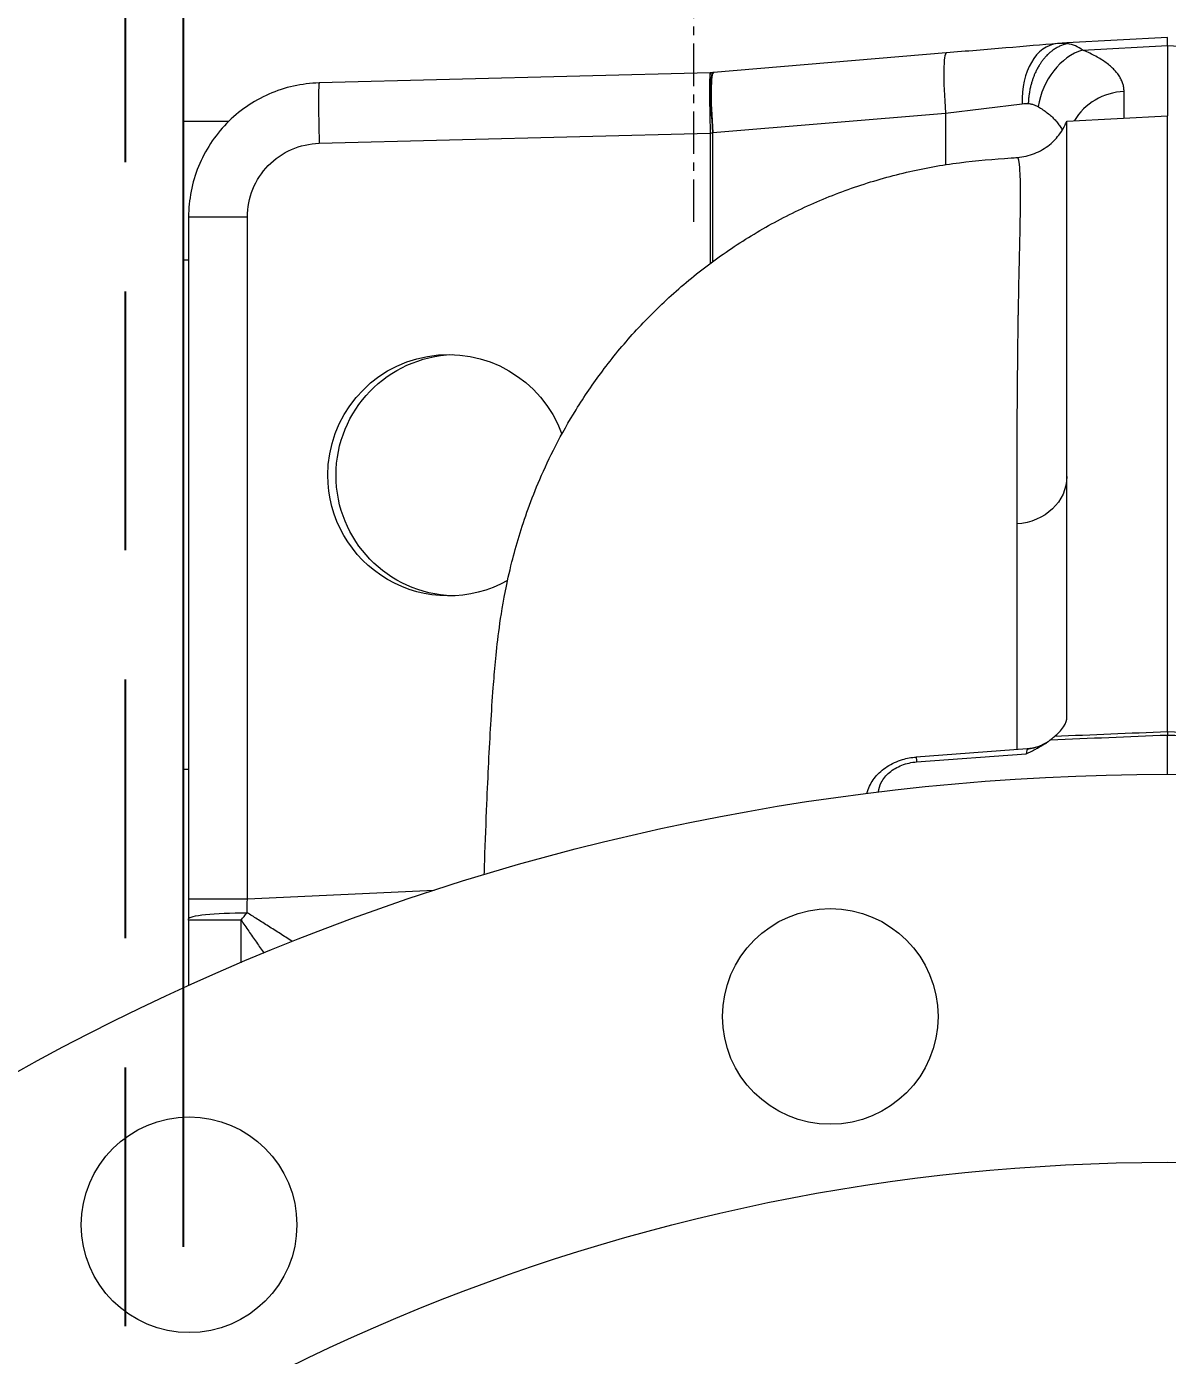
# Model space of a CAD drawing. Header units: millimetres. Extents: x -2122 to 22797, y 3569 to 89276.
# Drawn here: x -775.9 to -607.9, y 79129.9 to 79325.6 of the extents above; entities that cross this region are included whole.
import ezdxf

# ---------------------------------------------------------------- set-up
doc = ezdxf.new("R2010")
doc.units = ezdxf.units.MM
doc.header["$LTSCALE"] = 20
doc.linetypes.add('CENTER', pattern=[2, 1.25, -0.25, 0.25, -0.25])
doc.linetypes.add('HIDDEN', pattern=[9.525, 6.35, -3.175])
doc.layers.add('IA-DIBUJO', color=3, linetype='Continuous', lineweight=30)
for name, color, linetype in [('IA-DIM', 7, 'Continuous'), ('IA-EJES', 4, 'CENTER'), ('IA-ESTRUCTURAS', 2, 'Continuous'), ('IA-SEGM', 1, 'HIDDEN')]:
    doc.layers.add(name, color=color, linetype=linetype)
doc.styles.add('ING-AMB', font='romans.shx', dxfattribs={"width": 0.75, "oblique": 15})
doc.dimstyles.new('ING-AMB 20', dxfattribs={"dimscale": 20, "dimtxt": 3, "dimasz": 2.5, "dimexe": 1, "dimexo": 1, "dimgap": 1, "dimtad": 1, "dimdec": 0, "dimzin": 0, "dimdsep": 46, "dimtxsty": 'ING-AMB', "dimcen": 0.1, "dimclrd": 7, "dimclre": 7, "dimclrt": 2, "dimadec": 0, "dimazin": 0, "dimtfac": 1, "dimtdec": 0, "dimtmove": 0, "dimatfit": 0, "dimfxl": 1.25, "dimtolj": 1, "dimtzin": 0, "dimarcsym": 1})

# ---------------------------------------------------------------- blocks, each defined once
blk = doc.blocks.new('A$C95565289')
at = {"color": 0, "linetype": 'Continuous', "lineweight": 0}
for centre, radius in [((-3202.48, 13552.85), 349.25), ((-3252.15, 13866.44), 15.88), ((-3346.62, 13835.75), 15.88), ((-3202.48, 13552.85), 292.1)]:
    blk.add_circle(centre, radius, dxfattribs=at)
blk = doc.blocks.new('*D33')
at = {"layer": 'Defpoints', "color": 0, "transparency": 16777216}
for p in [(-947.86, 79986.26), (-607.86, 79324.02), (-947.86, 79004.38)]:
    blk.add_point(p, dxfattribs=at)
at = {"layer": 'IA-DIM', "color": 7, "lineweight": -2, "transparency": 16777216}
for p, q in [((-947.86, 79024.38), (-947.86, 80006.26)), ((-607.86, 79344.02), (-607.86, 80006.26)), ((-657.86, 79986.26), (-897.86, 79986.26))]:
    blk.add_line(p, q, dxfattribs=at)
at = {"layer": 'IA-DIM', "color": 7, "transparency": 16777216}
for points in [[(-897.86, 79994.59), (-897.86, 79977.92), (-947.86, 79986.26)], [(-657.86, 79994.59), (-657.86, 79977.92), (-607.86, 79986.26)]]:
    blk.add_solid(points, dxfattribs=at)
at = {"layer": 'IA-DIM', "color": 2, "transparency": 16777216, "insert": (-738.85, 80036.26), "char_height": 60, "attachment_point": 5, "style": 'ING-AMB'}
blk.add_mtext('\\A1;340', dxfattribs=at)
blk = doc.blocks.new('*D32')
at = {"layer": 'Defpoints', "color": 0, "transparency": 16777216}
for p in [(2200.2, 80397.78), (-947.86, 79004.38), (2200.2, 78966.02)]:
    blk.add_point(p, dxfattribs=at)
at = {"layer": 'IA-DIM', "color": 7, "lineweight": -2, "transparency": 16777216}
for p, q in [((-947.86, 79024.38), (-947.86, 80417.78)), ((2200.2, 78986.02), (2200.2, 80417.78)), ((-897.86, 80397.78), (2150.2, 80397.78))]:
    blk.add_line(p, q, dxfattribs=at)
at = {"layer": 'IA-DIM', "color": 7, "transparency": 16777216}
for points in [[(-897.86, 80406.11), (-897.86, 80389.45), (-947.86, 80397.78)], [(2150.2, 80406.11), (2150.2, 80389.45), (2200.2, 80397.78)]]:
    blk.add_solid(points, dxfattribs=at)
at = {"layer": 'IA-DIM', "color": 2, "transparency": 16777216, "insert": (626.17, 80447.78), "char_height": 60, "attachment_point": 5, "style": 'ING-AMB'}
blk.add_mtext('\\A1;3148', dxfattribs=at)

msp = doc.modelspace()

# ---------------------------------------------------------------- linework, layer by layer
at = {"layer": 'IA-DIBUJO', "color": 3, "linetype": 'Continuous', "lineweight": 0}
for p, q in [((-607.86, 79324.02), (-622.67, 79323.24)), ((-607.86, 79322.83), (-607.86, 79324.02)), ((-640.43, 79321.75), (-674.71, 79318.87)), ((-622.67, 79323.24), (-624.06, 79323.12)), ((-620.36, 79322.17), (-607.86, 79322.83)), ((-607.86, 79322.83), (-595.22, 79322.16)), ((-607.86, 79322.83), (-607.86, 79312.49)), ((-675.23, 79318.83), (-732.82, 79317.33)), ((-675.19, 79318.83), (-675.23, 79318.83)), ((-674.71, 79318.87), (-674.85, 79318.85)), ((-614.25, 79312.16), (-614.25, 79316.07)), ((-640.53, 79312.89), (-629.25, 79314.26)), ((-674.81, 79310.01), (-640.53, 79312.89)), ((-640.53, 79312.89), (-640.53, 79305.29)), ((-622.67, 79311.72), (-607.86, 79312.49)), ((-746.17, 79311.65), (-752.86, 79311.65)), ((-732.82, 79308.44), (-675.23, 79309.95)), ((-675.23, 79309.95), (-675.23, 79290.73)), ((-675.23, 79309.95), (-675.21, 79309.95)), ((-674.87, 79310), (-674.81, 79310.01)), ((-674.81, 79291.04), (-674.81, 79310.01)), ((-752.06, 79297.58), (-752.06, 79197.11)), ((-743.4, 79297.58), (-752.06, 79297.58)), ((-743.4, 79197.11), (-743.4, 79297.58)), ((-752.86, 79216.2), (-752.86, 79291.2)), ((-752.06, 79291.2), (-752.86, 79291.2)), ((-607.86, 79215.49), (-607.86, 79221.28)), ((-628.53, 79219.24), (-644.86, 79218.04)), ((-644.81, 79217.32), (-628.66, 79218.52)), ((-752.06, 79216.2), (-752.86, 79216.2)), ((-715.9, 79198.36), (-743.4, 79197.11)), ((-752.06, 79197.11), (-752.06, 79194.21)), ((-743.4, 79197.11), (-752.06, 79197.11)), ((-752.06, 79194.02), (-752.06, 79194.21)), ((-752.06, 79194.02), (-752.06, 79184.33)), ((-744.33, 79194.02), (-752.06, 79194.02)), ((-744.33, 79187.72), (-744.33, 79194.02))]:
    msp.add_line(p, q, dxfattribs=at)
for centre, major_axis, ratio, start_param, end_param in [((-639.68, 79312.89), (-0.74, 8.86), 0.095491, 0, 1.56277), ((-623.31, 79314.26), (-0.74, 8.86), 0.665908, 0, 1.514885), ((-619.9, 79313.83), (-3.36, -8.23), 0.762689, -2.585241, -1.269296), ((-674.99, 79309.95), (-0.23, 8.89), 0.026168, 0, 1.570111), ((-674.96, 79309.95), (-0.23, 8.89), 0.028592, 0, 1.570048), ((-674.1, 79310), (-0.74, 8.86), 0.08588, 0, 1.563578), ((-673.96, 79310.01), (-0.74, 8.86), 0.095491, 0, 1.56277), ((-732.59, 79308.44), (-0.23, 8.89), 0.026168, 0, 1.570111), ((-613.78, 79307.73), (-8.89, 0), 0.939693, -1.518436, -0.505578), ((-692.91, 80116.29), (17.6, -806.35), 0.054305, 0.002367, 0.010179), ((-644.71, 79216.07), (-0.15, 1.97), 0.007084, 0, 0.87976)]:
    msp.add_ellipse(centre, major_axis=major_axis, ratio=ratio, start_param=start_param, end_param=end_param, dxfattribs=at)
at = {"layer": 'IA-DIBUJO', "color": 3, "linetype": 'Continuous', "lineweight": 0, "extrusion": (0, 0, -1)}
for centre, major_axis, ratio, start_param, end_param in [((-621.32, 79303.49), (-1.35, 19.74), 0.034018, 0.000537, 0.113305), ((-693.34, 79639.28), (18.34, -320.44), 0.135854, -0.003627, 0.004211), ((-713.78, 79259.54), (0, 17.78), 0.999657, -1.570796, 1.223095), ((-712.54, 79259.54), (17.8, 0), 0.998972, -3.141593, -1.605752), ((-713.78, 79259.54), (0, -17.78), 0.999657, -0.512836, 1.570796), ((-712.54, 79259.54), (17.8, 0), 0.998972, 1.605752, 3.141593), ((-630.62, 79259.36), (7.95, 0), 0.881725, 0.000013, 1.499732), ((-628.99, 79225.51), (-6.32, 0), 0.995396, -2.158009, -1.644777), ((-607.86, 79220.03), (0, 1.97), 0.000277, 0.5137, 0.881391), ((-628.99, 79217.23), (-0.47, -2.02), 0.020683, -3.052272, -2.268243), ((-743.17, 79197.1), (0.4, 19.81), 0.011734, -1.671474, -1.570257), ((-743.17, 79194.21), (-8.89, 0), 0.101107, 0, 1.540164), ((-743.16, 79194.12), (6.28, 7.72), 0.085429, -1.653305, -1.511703)]:
    msp.add_ellipse(centre, major_axis=major_axis, ratio=ratio, start_param=start_param, end_param=end_param, dxfattribs=at)
at = {"layer": 'IA-DIBUJO', "color": 3, "linetype": 'Continuous', "lineweight": 0}
for points, knots in [([(-624.06, 79323.12), (-626.28, 79322.94), (-628.87, 79322.72), (-631.67, 79322.48), (-634.47, 79322.25), (-637.46, 79322), (-640.43, 79321.75)], [0.8403366, 0.8403366, 0.8403366, 0.8403366, 1.1575806, 1.1575806, 1.1575806, 1.4748248, 1.4748248, 1.4748248, 1.4748248]), ([(-622.64, 79323.08), (-622.77, 79323.06), (-622.91, 79323.02), (-623.04, 79322.99), (-623.17, 79322.95), (-623.3, 79322.9), (-623.44, 79322.85), (-623.54, 79322.81), (-623.65, 79322.77), (-623.75, 79322.72), (-623.92, 79322.65), (-624.08, 79322.56), (-624.24, 79322.47), (-624.41, 79322.37), (-624.57, 79322.26), (-624.73, 79322.15), (-624.75, 79322.13), (-624.78, 79322.11), (-624.81, 79322.09), (-624.94, 79322), (-625.06, 79321.9), (-625.18, 79321.79), (-625.31, 79321.68), (-625.43, 79321.57), (-625.55, 79321.45), (-625.62, 79321.37), (-625.7, 79321.3), (-625.77, 79321.21), (-625.88, 79321.1), (-625.98, 79320.98), (-626.08, 79320.86), (-626.18, 79320.74), (-626.28, 79320.61), (-626.37, 79320.48), (-626.46, 79320.36), (-626.54, 79320.24), (-626.62, 79320.11), (-626.72, 79319.96), (-626.82, 79319.8), (-626.91, 79319.64), (-627, 79319.47), (-627.09, 79319.31), (-627.18, 79319.14), (-627.23, 79319.04), (-627.28, 79318.93), (-627.32, 79318.83), (-627.39, 79318.69), (-627.45, 79318.55), (-627.51, 79318.4), (-627.57, 79318.25), (-627.62, 79318.1), (-627.68, 79317.95), (-627.73, 79317.8), (-627.78, 79317.65), (-627.83, 79317.49), (-627.84, 79317.46), (-627.85, 79317.43), (-627.86, 79317.4), (-627.91, 79317.21), (-627.96, 79317.02), (-628.01, 79316.83), (-628.06, 79316.64), (-628.1, 79316.44), (-628.13, 79316.25), (-628.16, 79316.12), (-628.18, 79316), (-628.2, 79315.88), (-628.23, 79315.69), (-628.25, 79315.51), (-628.28, 79315.32), (-628.28, 79315.25), (-628.29, 79315.17), (-628.3, 79315.09), (-628.31, 79314.97), (-628.32, 79314.85), (-628.33, 79314.74), (-628.34, 79314.62), (-628.34, 79314.5), (-628.35, 79314.38), (-628.35, 79314.35), (-628.35, 79314.32), (-628.35, 79314.29)], [0, 0, 0, 0, 0.000283757, 0.000283757, 0.000283757, 0.000569682, 0.000569682, 0.000569682, 0.000800321, 0.000800321, 0.000800321, 0.001168861, 0.001168861, 0.001168861, 0.001539334, 0.001539334, 0.001539334, 0.001600641, 0.001600641, 0.001600641, 0.00190103, 0.00190103, 0.00190103, 0.002204646, 0.002204646, 0.002204646, 0.002400962, 0.002400962, 0.002400962, 0.002675656, 0.002675656, 0.002675656, 0.002949858, 0.002949858, 0.002949858, 0.003201282, 0.003201282, 0.003201282, 0.003509579, 0.003509579, 0.003509579, 0.003820636, 0.003820636, 0.003820636, 0.004001603, 0.004001603, 0.004001603, 0.004251107, 0.004251107, 0.004251107, 0.004500601, 0.004500601, 0.004500601, 0.004750769, 0.004750769, 0.004750769, 0.004801924, 0.004801924, 0.004801924, 0.005105171, 0.005105171, 0.005105171, 0.005410147, 0.005410147, 0.005410147, 0.005602244, 0.005602244, 0.005602244, 0.005882859, 0.005882859, 0.005882859, 0.006002405, 0.006002405, 0.006002405, 0.006178936, 0.006178936, 0.006178936, 0.006356838, 0.006356838, 0.006356838, 0.006402565, 0.006402565, 0.006402565, 0.006402565]), ([(-622.59, 79323.12), (-622.58, 79323.11), (-622.59, 79323.11), (-622.59, 79323.1), (-622.59, 79323.1), (-622.6, 79323.09), (-622.61, 79323.09), (-622.62, 79323.09), (-622.63, 79323.09), (-622.64, 79323.08)], [0, 0, 0, 0, 0.0000654423, 0.0000654423, 0.0000654423, 0.0001095013, 0.0001095013, 0.0001095013, 0.0001308846, 0.0001308846, 0.0001308846, 0.0001308846]), ([(-614.25, 79316.07), (-614.25, 79316.26), (-614.26, 79316.45), (-614.32, 79316.84), (-614.37, 79317.03), (-614.49, 79317.41), (-614.56, 79317.61), (-614.75, 79317.99), (-614.85, 79318.18), (-615.1, 79318.55), (-615.24, 79318.74), (-615.52, 79319.08), (-615.67, 79319.24), (-616, 79319.57), (-616.19, 79319.75), (-616.61, 79320.09), (-616.83, 79320.26), (-617.3, 79320.59), (-617.55, 79320.75), (-618.07, 79321.07), (-618.35, 79321.22), (-618.91, 79321.52), (-619.2, 79321.66), (-619.78, 79321.93), (-620.07, 79322.05), (-620.36, 79322.17)], [4.8644364, 4.8644364, 4.8644364, 4.8644364, 4.9204346, 4.9204346, 4.9769257, 4.9769257, 5.0339933, 5.0339933, 5.0912139, 5.0912139, 5.1483818, 5.1483818, 5.1972786, 5.1972786, 5.2542362, 5.2542362, 5.3111376, 5.3111376, 5.3676205, 5.3676205, 5.423734, 5.423734, 5.4791381, 5.4791381, 5.5301133, 5.5301133, 5.5301133, 5.5301133]), ([(-732.82, 79317.33), (-735.37, 79317.26), (-737.89, 79316.7), (-742.55, 79314.66), (-744.68, 79313.18), (-748.23, 79309.54), (-749.65, 79307.37), (-751.56, 79302.66), (-752.06, 79300.12), (-752.06, 79297.58)], [1.596976, 1.596976, 1.596976, 1.596976, 1.98313, 1.98313, 2.369284, 2.369284, 2.755439, 2.755439, 3.141593, 3.141593, 3.141593, 3.141593]), ([(-628.35, 79314.29), (-628.18, 79314.27), (-628.02, 79314.25), (-627.7, 79314.17), (-627.54, 79314.13), (-627.24, 79314.01), (-627.09, 79313.94), (-626.93, 79313.85), (-626.91, 79313.84), (-626.89, 79313.83)], [0, 0, 0, 0, 0.00036327, 0.00036327, 0.000726768, 0.000726768, 0.001090772, 0.001090772, 0.001143575, 0.001143575, 0.001143575, 0.001143575]), ([(-626.89, 79313.83), (-626.65, 79313.69), (-626.42, 79313.54), (-626.2, 79313.39), (-625.97, 79313.24), (-625.75, 79313.08), (-625.55, 79312.92), (-625.34, 79312.75), (-625.14, 79312.58), (-624.95, 79312.41), (-624.76, 79312.23), (-624.58, 79312.05), (-624.41, 79311.87), (-624.24, 79311.68), (-624.08, 79311.49), (-623.94, 79311.3), (-623.87, 79311.22), (-623.81, 79311.13), (-623.76, 79311.05), (-623.62, 79310.85), (-623.5, 79310.65), (-623.39, 79310.45), (-623.37, 79310.42), (-623.36, 79310.4), (-623.34, 79310.37)], [0.7530721, 0.7530721, 0.7530721, 0.7530721, 0.8129194, 0.8129194, 0.8129194, 0.8734478, 0.8734478, 0.8734478, 0.9349025, 0.9349025, 0.9349025, 0.9967552, 0.9967552, 0.9967552, 1.0589257, 1.0589257, 1.0589257, 1.0859032, 1.0859032, 1.0859032, 1.148438, 1.148438, 1.148438, 1.1567678, 1.1567678, 1.1567678, 1.1567678]), ([(-607.86, 79221.75), (-607.86, 79223.16), (-607.86, 79226.97), (-607.86, 79237.68), (-607.86, 79244.72), (-607.86, 79259.72), (-607.86, 79267.69), (-607.86, 79278.69), (-607.86, 79282.19), (-607.86, 79288.69), (-607.86, 79291.7), (-607.86, 79305.42), (-607.86, 79312.11), (-607.86, 79312.49), (-607.86, 79312.49), (-607.86, 79312.49)], [0.000182, 0.000182, 0.000182, 0.000182, 0.0280763, 0.0280763, 0.0572087, 0.0572087, 0.0863411, 0.0863411, 0.1009072, 0.1009072, 0.1154734, 0.1154734, 0.1737382, 0.1737382, 0.1754414, 0.1754414, 0.1754414, 0.1754414]), ([(-629.97, 79306.35), (-629.1, 79306.41), (-628.23, 79306.61), (-626.62, 79307.26), (-625.87, 79307.71), (-624.61, 79308.72), (-624.1, 79309.29), (-623.35, 79310.32), (-623.09, 79310.78), (-622.82, 79311.36), (-622.74, 79311.55), (-622.67, 79311.72)], [0, 0, 0, 0, 2.966024, 2.966024, 5.925114, 5.925114, 8.846309, 8.846309, 11.601457, 11.601457, 13.189272, 13.189272, 13.189272, 13.189272]), ([(-622.67, 79259.36), (-622.67, 79260.66), (-622.67, 79261.97), (-622.67, 79263.27), (-622.67, 79264.49), (-622.67, 79265.7), (-622.67, 79266.91), (-622.67, 79268.06), (-622.67, 79269.2), (-622.67, 79270.33), (-622.67, 79271.4), (-622.67, 79272.46), (-622.67, 79273.51), (-622.67, 79273.77), (-622.67, 79274.04), (-622.67, 79274.31), (-622.67, 79275.54), (-622.67, 79276.75), (-622.67, 79277.94), (-622.67, 79279.05), (-622.67, 79280.14), (-622.67, 79281.21), (-622.67, 79281.97), (-622.67, 79282.72), (-622.67, 79283.45), (-622.67, 79283.88), (-622.67, 79284.29), (-622.67, 79284.71), (-622.67, 79285.56), (-622.67, 79286.39), (-622.67, 79287.21), (-622.67, 79288.04), (-622.67, 79288.84), (-622.67, 79289.64), (-622.67, 79290.43), (-622.67, 79291.21), (-622.67, 79291.97), (-622.67, 79292.21), (-622.67, 79292.44), (-622.67, 79292.67), (-622.67, 79293.02), (-622.67, 79293.36), (-622.67, 79293.7), (-622.67, 79294.55), (-622.67, 79295.37), (-622.67, 79296.17), (-622.67, 79296.97), (-622.67, 79297.74), (-622.67, 79298.48), (-622.67, 79299.02), (-622.67, 79299.54), (-622.67, 79300.05), (-622.67, 79300.64), (-622.67, 79301.21), (-622.67, 79301.76), (-622.67, 79302.32), (-622.67, 79302.86), (-622.67, 79303.38), (-622.67, 79303.91), (-622.67, 79304.43), (-622.67, 79304.91), (-622.67, 79305.17), (-622.67, 79305.43), (-622.67, 79305.67), (-622.67, 79306.21), (-622.67, 79306.72), (-622.67, 79307.19), (-622.67, 79307.65), (-622.67, 79308.09), (-622.67, 79308.49), (-622.67, 79308.85), (-622.67, 79309.18), (-622.67, 79309.48), (-622.67, 79309.82), (-622.67, 79310.13), (-622.67, 79310.4), (-622.67, 79310.66), (-622.67, 79310.88), (-622.67, 79311.07), (-622.67, 79311.25), (-622.67, 79311.4), (-622.67, 79311.5), (-622.67, 79311.61), (-622.67, 79311.67), (-622.67, 79311.7), (-622.67, 79311.71), (-622.67, 79311.72), (-622.67, 79311.72)], [0, 0, 0, 0, 0.0219787, 0.0219787, 0.0219787, 0.0425432, 0.0425432, 0.0425432, 0.0620761, 0.0620761, 0.0620761, 0.0805276, 0.0805276, 0.0805276, 0.0852261, 0.0852261, 0.0852261, 0.1070211, 0.1070211, 0.1070211, 0.1274117, 0.1274117, 0.1274117, 0.1418331, 0.1418331, 0.1418331, 0.1500925, 0.1500925, 0.1500925, 0.167117, 0.167117, 0.167117, 0.1842863, 0.1842863, 0.1842863, 0.2016105, 0.2016105, 0.2016105, 0.2069399, 0.2069399, 0.2069399, 0.214958, 0.214958, 0.214958, 0.2350728, 0.2350728, 0.2350728, 0.2552228, 0.2552228, 0.2552228, 0.2697597, 0.2697597, 0.2697597, 0.2866353, 0.2866353, 0.2866353, 0.3038302, 0.3038302, 0.3038302, 0.3215754, 0.3215754, 0.3215754, 0.331059, 0.331059, 0.331059, 0.3518566, 0.3518566, 0.3518566, 0.3725684, 0.3725684, 0.3725684, 0.3913173, 0.3913173, 0.3913173, 0.4126574, 0.4126574, 0.4126574, 0.4337031, 0.4337031, 0.4337031, 0.4542929, 0.4542929, 0.4542929, 0.4744194, 0.4744194, 0.4744194, 0.4820056, 0.4820056, 0.4820056, 0.4820056]), ([(-743.4, 79297.58), (-743.4, 79298.98), (-743.13, 79300.37), (-742.08, 79302.97), (-741.3, 79304.16), (-739.35, 79306.16), (-738.17, 79306.97), (-735.61, 79308.09), (-734.22, 79308.4), (-732.82, 79308.44)], [3.141593, 3.141593, 3.141593, 3.141593, 3.527747, 3.527747, 3.913901, 3.913901, 4.300055, 4.300055, 4.686209, 4.686209, 4.686209, 4.686209]), ([(-708.5, 79200.68), (-708.48, 79201.36), (-708.46, 79202.05), (-708.33, 79205.69), (-708.23, 79208.48), (-708.03, 79213.24), (-707.94, 79215.28), (-707.74, 79219.2), (-707.64, 79221.07), (-707.42, 79224.72), (-707.31, 79226.49), (-706.98, 79230.77), (-706.8, 79233.12), (-706.15, 79238.08), (-705.88, 79239.96), (-705.13, 79243.75), (-704.82, 79245.19), (-704.13, 79247.97), (-703.78, 79249.25), (-702.98, 79251.87), (-702.53, 79253.23), (-701.52, 79256.02), (-700.95, 79257.48), (-699.62, 79260.57), (-698.85, 79262.21), (-697.08, 79265.64), (-696.06, 79267.44), (-693.77, 79271.15), (-692.47, 79273.05), (-689.62, 79276.87), (-688.04, 79278.77), (-684.67, 79282.5), (-682.85, 79284.31), (-679.02, 79287.78), (-676.99, 79289.43), (-672.78, 79292.54), (-670.58, 79293.99), (-666.05, 79296.67), (-663.7, 79297.9), (-658.91, 79300.12), (-656.45, 79301.11), (-651.44, 79302.83), (-648.89, 79303.56), (-643.73, 79304.77), (-641.11, 79305.24), (-635.98, 79305.91), (-633.43, 79306.09), (-630.58, 79306.3), (-630.28, 79306.32), (-629.97, 79306.35)], [278.739981, 278.739981, 278.739981, 278.739981, 283.708127, 283.708127, 305.564039, 305.564039, 323.661952, 323.661952, 342.479594, 342.479594, 362.461113, 362.461113, 391.139447, 391.139447, 404.717554, 404.717554, 411.413264, 411.413264, 416.397829, 416.397829, 421.199654, 421.199654, 426.176796, 426.176796, 431.766706, 431.766706, 438.029135, 438.029135, 444.965986, 444.965986, 452.372843, 452.372843, 460.05995, 460.05995, 467.882959, 467.882959, 475.768078, 475.768078, 483.688106, 483.688106, 491.631447, 491.631447, 499.590573, 499.590573, 507.559102, 507.559102, 515.205378, 515.205378, 516.117874, 516.117874, 516.117874, 516.117874]), ([(-629.97, 79306.35), (-629.96, 79306.35), (-629.95, 79306.34), (-629.94, 79306.33), (-629.92, 79306.32), (-629.9, 79306.3), (-629.89, 79306.27), (-629.87, 79306.24), (-629.86, 79306.2), (-629.84, 79306.15), (-629.84, 79306.13), (-629.83, 79306.1), (-629.82, 79306.07), (-629.82, 79306.06), (-629.81, 79306.05), (-629.81, 79306.03), (-629.8, 79305.98), (-629.79, 79305.92), (-629.78, 79305.86), (-629.77, 79305.8), (-629.76, 79305.74), (-629.75, 79305.67), (-629.74, 79305.6), (-629.73, 79305.54), (-629.72, 79305.47), (-629.71, 79305.4), (-629.7, 79305.33), (-629.69, 79305.26), (-629.69, 79305.19), (-629.68, 79305.12), (-629.67, 79305.05), (-629.67, 79304.98), (-629.66, 79304.91), (-629.66, 79304.84), (-629.66, 79304.81), (-629.65, 79304.79), (-629.65, 79304.76), (-629.65, 79304.76), (-629.65, 79304.75), (-629.65, 79304.75), (-629.62, 79304.3), (-629.59, 79303.75), (-629.57, 79303.1), (-629.56, 79302.52), (-629.55, 79301.86), (-629.54, 79301.12), (-629.54, 79301.11), (-629.54, 79301.11), (-629.54, 79301.1), (-629.54, 79300.74), (-629.54, 79300.35), (-629.54, 79299.95), (-629.55, 79299.54), (-629.55, 79299.12), (-629.56, 79298.68), (-629.56, 79298.24), (-629.57, 79297.78), (-629.58, 79297.31), (-629.58, 79297.09), (-629.58, 79296.88), (-629.59, 79296.66), (-629.59, 79296.6), (-629.59, 79296.54), (-629.59, 79296.48), (-629.59, 79296.36), (-629.6, 79296.23), (-629.6, 79296.1), (-629.6, 79295.84), (-629.61, 79295.57), (-629.61, 79295.29), (-629.61, 79295.29), (-629.61, 79295.29), (-629.61, 79295.29), (-629.62, 79295.06), (-629.62, 79294.82), (-629.63, 79294.56), (-629.64, 79294.3), (-629.64, 79294.03), (-629.65, 79293.73), (-629.65, 79293.43), (-629.66, 79293.12), (-629.67, 79292.78), (-629.67, 79292.58), (-629.68, 79292.37), (-629.68, 79292.16), (-629.69, 79291.77), (-629.7, 79291.36), (-629.71, 79290.93), (-629.72, 79290.64), (-629.72, 79290.33), (-629.73, 79290.02), (-629.74, 79289.71), (-629.74, 79289.39), (-629.75, 79289.06), (-629.76, 79288.7), (-629.77, 79288.33), (-629.78, 79287.94), (-629.78, 79287.78), (-629.78, 79287.62), (-629.79, 79287.45), (-629.79, 79287.45), (-629.79, 79287.45), (-629.79, 79287.44), (-629.79, 79287.04), (-629.8, 79286.64), (-629.81, 79286.26), (-629.82, 79285.86), (-629.82, 79285.48), (-629.83, 79285.1), (-629.84, 79284.74), (-629.84, 79284.39), (-629.85, 79284.05), (-629.85, 79283.82), (-629.86, 79283.6), (-629.86, 79283.38), (-629.86, 79283.25), (-629.86, 79283.12), (-629.87, 79283), (-629.87, 79282.66), (-629.88, 79282.33), (-629.88, 79282.01), (-629.89, 79281.74), (-629.89, 79281.47), (-629.89, 79281.22), (-629.9, 79280.92), (-629.9, 79280.64), (-629.91, 79280.37), (-629.91, 79280.1), (-629.91, 79279.85), (-629.92, 79279.61), (-629.92, 79279.42), (-629.92, 79279.23), (-629.92, 79279.06), (-629.93, 79278.85), (-629.93, 79278.65), (-629.93, 79278.47), (-629.93, 79278.4), (-629.93, 79278.33), (-629.93, 79278.26), (-629.94, 79278.14), (-629.94, 79278.04), (-629.94, 79277.94), (-629.94, 79277.89), (-629.94, 79277.84), (-629.94, 79277.79), (-629.94, 79277.77), (-629.94, 79277.75), (-629.94, 79277.73), (-629.94, 79277.71), (-629.94, 79277.7), (-629.94, 79277.69), (-629.94, 79277.68), (-629.94, 79277.67), (-629.94, 79277.66), (-629.94, 79277.66), (-629.94, 79277.64), (-629.94, 79277.63), (-629.95, 79276.7), (-629.96, 79275.76), (-629.97, 79274.8), (-629.98, 79274.33), (-629.98, 79273.85), (-629.99, 79273.37), (-629.99, 79273.29), (-629.99, 79273.21), (-629.99, 79273.13), (-629.99, 79272.71), (-629.99, 79272.29), (-630, 79271.86), (-630, 79271.79), (-630, 79271.71), (-630, 79271.63), (-630.01, 79270.29), (-630.02, 79268.92), (-630.03, 79267.53), (-630.03, 79266.93), (-630.03, 79266.32), (-630.03, 79265.71), (-630.04, 79264.04), (-630.05, 79262.34), (-630.05, 79260.6), (-630.06, 79258.84), (-630.06, 79257.05), (-630.06, 79255.22), (-630.06, 79254.28), (-630.06, 79253.33), (-630.06, 79252.37)], [0.5352201, 0.5352201, 0.5352201, 0.5352201, 0.5417405, 0.5417405, 0.5417405, 0.5509056, 0.5509056, 0.5509056, 0.5601636, 0.5601636, 0.5601636, 0.5652435, 0.5652435, 0.5652435, 0.56748, 0.56748, 0.56748, 0.5764407, 0.5764407, 0.5764407, 0.5854093, 0.5854093, 0.5854093, 0.5942917, 0.5942917, 0.5942917, 0.6032941, 0.6032941, 0.6032941, 0.6122949, 0.6122949, 0.6122949, 0.6213114, 0.6213114, 0.6213114, 0.6249695, 0.6249695, 0.6249695, 0.6252437, 0.6252437, 0.6252437, 0.6580067, 0.6580067, 0.6580067, 0.6875, 0.6875, 0.6875, 0.6876825, 0.6876825, 0.6876825, 0.702157, 0.702157, 0.702157, 0.7165978, 0.7165978, 0.7165978, 0.7308797, 0.7308797, 0.7308797, 0.7372111, 0.7372111, 0.7372111, 0.738936, 0.738936, 0.738936, 0.7424978, 0.7424978, 0.7424978, 0.749939, 0.749939, 0.749939, 0.75, 0.75, 0.75, 0.7585929, 0.7585929, 0.7585929, 0.7672439, 0.7672439, 0.7672439, 0.775992, 0.775992, 0.775992, 0.78125, 0.78125, 0.78125, 0.790613, 0.790613, 0.790613, 0.7968691, 0.7968691, 0.7968691, 0.8030297, 0.8030297, 0.8030297, 0.8096919, 0.8096919, 0.8096919, 0.812439, 0.812439, 0.812439, 0.8125, 0.8125, 0.8125, 0.8177182, 0.8177182, 0.8177182, 0.8230336, 0.8230336, 0.8230336, 0.828125, 0.828125, 0.828125, 0.8315486, 0.8315486, 0.8315486, 0.8335329, 0.8335329, 0.8335329, 0.838999, 0.838999, 0.838999, 0.84375, 0.84375, 0.84375, 0.8492794, 0.8492794, 0.8492794, 0.8548332, 0.8548332, 0.8548332, 0.859375, 0.859375, 0.859375, 0.8649613, 0.8649613, 0.8649613, 0.8671875, 0.8671875, 0.8671875, 0.8710937, 0.8710937, 0.8710937, 0.8730469, 0.8730469, 0.8730469, 0.8740234, 0.8740234, 0.8740234, 0.8745117, 0.8745117, 0.8745117, 0.8749695, 0.8749695, 0.8749695, 0.8751864, 0.8751864, 0.8751864, 0.890625, 0.890625, 0.890625, 0.8982755, 0.8982755, 0.8982755, 0.8995621, 0.8995621, 0.8995621, 0.90625, 0.90625, 0.90625, 0.9074517, 0.9074517, 0.9074517, 0.9284585, 0.9284585, 0.9284585, 0.9375, 0.9375, 0.9375, 0.9621661, 0.9621661, 0.9621661, 0.9871277, 0.9871277, 0.9871277, 1, 1, 1, 1]), ([(-622.67, 79223.91), (-622.67, 79225.82), (-622.67, 79228.43), (-622.67, 79237.02), (-622.67, 79244.04), (-622.67, 79254.1), (-622.67, 79256.73), (-622.67, 79259.36)], [0.00287386, 0.00287386, 0.00287386, 0.00287386, 0.01371667, 0.01371667, 0.03270965, 0.03270965, 0.03922509, 0.03922509, 0.03922509, 0.03922509]), ([(-630.06, 79252.37), (-630.05, 79247.1), (-630.04, 79241.37), (-630.03, 79234.77), (-630.03, 79234.29), (-630.03, 79233.8), (-630.03, 79233.6), (-630.03, 79233.49), (-630.03, 79233.17), (-630.03, 79232.09), (-630.03, 79231.03), (-630.03, 79228.49), (-630.03, 79226.83), (-630.03, 79223.13), (-630.03, 79221.11), (-630.03, 79219.13)], [0, 0, 0, 0, 0.4625581, 0.4625581, 0.491468, 0.4986955, 0.4986955, 0.505923, 0.505923, 0.5203779, 0.5781977, 0.5781977, 0.6938372, 0.6938372, 0.838267, 0.838267, 0.838267, 0.838267]), ([(-624.51, 79221.06), (-624.29, 79221.25), (-624.03, 79221.47), (-623.54, 79221.96), (-623.33, 79222.22), (-622.76, 79223.07), (-622.67, 79223.55), (-622.67, 79223.91)], [0.0000011, 0.0000011, 0.0000011, 0.0000011, 0.0639756, 0.0639756, 0.1286372, 0.1286372, 0.2726284, 0.2726284, 0.2726284, 0.2726284]), ([(-628.66, 79218.52), (-628.54, 79218.57), (-628.42, 79218.63), (-628.29, 79218.69), (-628.17, 79218.75), (-628.05, 79218.8), (-627.93, 79218.86), (-627.81, 79218.92), (-627.69, 79218.98), (-627.57, 79219.04), (-627.46, 79219.1), (-627.34, 79219.16), (-627.23, 79219.22), (-627.16, 79219.25), (-627.09, 79219.29), (-627.02, 79219.33), (-626.9, 79219.39), (-626.79, 79219.45), (-626.68, 79219.52), (-626.56, 79219.58), (-626.45, 79219.65), (-626.34, 79219.72), (-626.22, 79219.78), (-626.11, 79219.85), (-626, 79219.93), (-625.89, 79220), (-625.78, 79220.07), (-625.67, 79220.14), (-625.61, 79220.18), (-625.55, 79220.23), (-625.49, 79220.27)], [-0.000011314, -0.000011314, -0.000011314, -0.000011314, 0.000202746, 0.000202746, 0.000202746, 0.00041729, 0.00041729, 0.00041729, 0.000628934, 0.000628934, 0.000628934, 0.000831233, 0.000831233, 0.000831233, 0.000960733, 0.000960733, 0.000960733, 0.001167427, 0.001167427, 0.001167427, 0.001380678, 0.001380678, 0.001380678, 0.00159537, 0.00159537, 0.00159537, 0.001809672, 0.001809672, 0.001809672, 0.00193278, 0.00193278, 0.00193278, 0.00193278]), ([(-628.53, 79219.24), (-627.85, 79219.29), (-627.16, 79219.46), (-625.98, 79219.96), (-625.45, 79220.28), (-624.99, 79220.66)], [0.00032, 0.00032, 0.00032, 0.00032, 2.048811, 2.048811, 3.856553, 3.856553, 3.856553, 3.856553]), ([(-625.49, 79220.27), (-625.42, 79220.32), (-625.35, 79220.37), (-625.22, 79220.48), (-625.15, 79220.53), (-625.08, 79220.58)], [0, 0, 0, 0, 0.01416943, 0.01416943, 0.02837151, 0.02837151, 0.02837151, 0.02837151]), ([(-625.08, 79220.58), (-624.97, 79220.67), (-624.87, 79220.75), (-624.68, 79220.92), (-624.59, 79220.99), (-624.51, 79221.06)], [0, 0, 0, 0, 0.02334437, 0.02334437, 0.04668844, 0.04668844, 0.04668844, 0.04668844]), ([(-652.13, 79212.68), (-652.08, 79212.88), (-652.02, 79213.08), (-651.7, 79213.93), (-651.34, 79214.55), (-650.41, 79215.69), (-649.81, 79216.21), (-648.47, 79217.07), (-647.7, 79217.42), (-646.24, 79217.86), (-645.55, 79217.99), (-644.86, 79218.04)], [1.54312, 1.54312, 1.54312, 1.54312, 2.253189, 2.253189, 4.581448, 4.581448, 7.033179, 7.033179, 9.577771, 9.577771, 11.6555, 11.6555, 11.6555, 11.6555]), ([(-628.53, 79219.24), (-628.53, 79219.24), (-628.53, 79219.24), (-628.53, 79219.24), (-628.53, 79219.24), (-628.53, 79219.24), (-628.53, 79219.23)], [6.18582044, 6.18582044, 6.18582044, 6.18582044, 6.21994687, 6.21994687, 6.21994687, 6.28318531, 6.28318531, 6.28318531, 6.28318531]), ([(-650.42, 79212.89), (-650.37, 79213.36), (-650.23, 79213.83), (-649.73, 79214.83), (-649.32, 79215.33), (-648.29, 79216.21), (-647.67, 79216.57), (-646.3, 79217.1), (-645.56, 79217.27), (-644.81, 79217.32)], [3.211631, 3.211631, 3.211631, 3.211631, 3.521202, 3.521202, 3.900811, 3.900811, 4.28042, 4.28042, 4.660029, 4.660029, 4.660029, 4.660029]), ([(-736.73, 79190.85), (-736.78, 79190.88), (-736.82, 79190.91), (-736.87, 79190.94), (-737.44, 79191.3), (-738.02, 79191.67), (-738.59, 79192.03), (-739.16, 79192.4), (-739.73, 79192.76), (-740.3, 79193.12), (-740.86, 79193.47), (-741.41, 79193.82), (-741.97, 79194.18), (-742.46, 79194.49), (-742.95, 79194.8), (-743.44, 79195.11)], [1.2288233, 1.2288233, 1.2288233, 1.2288233, 1.2341211, 1.2341211, 1.2341211, 1.2962575, 1.2962575, 1.2962575, 1.3573949, 1.3573949, 1.3573949, 1.4167279, 1.4167279, 1.4167279, 1.4694597, 1.4694597, 1.4694597, 1.4694597]), ([(-744.33, 79194.02), (-743.96, 79193.48), (-743.58, 79192.94), (-743.21, 79192.4), (-742.82, 79191.85), (-742.44, 79191.3), (-742.06, 79190.75), (-741.69, 79190.21), (-741.32, 79189.67), (-740.95, 79189.14)], [4.8170827, 4.8170827, 4.8170827, 4.8170827, 4.876531, 4.876531, 4.876531, 4.9370751, 4.9370751, 4.9370751, 4.9961213, 4.9961213, 4.9961213, 4.9961213])]:
    msp.add_open_spline(points, degree=3, knots=knots, dxfattribs=at)
for points in [[(-622.64, 79323.08), (-623.09, 79323.15), (-623.57, 79323.16), (-624.06, 79323.12)], [(-620.36, 79322.17), (-621.02, 79322.68), (-621.76, 79322.99), (-622.59, 79323.12)], [(-629.25, 79314.26), (-628.94, 79314.3), (-628.64, 79314.31), (-628.35, 79314.29)], [(-625.08, 79220.58), (-619.34, 79220.81), (-613.6, 79221.05), (-607.86, 79221.28)], [(-607.86, 79221.75), (-613.41, 79221.52), (-618.96, 79221.29), (-624.51, 79221.06)], [(-591.2, 79221.06), (-596.75, 79221.29), (-602.3, 79221.52), (-607.86, 79221.75)], [(-607.86, 79221.28), (-602.11, 79221.05), (-596.37, 79220.81), (-590.63, 79220.58)]]:
    msp.add_open_spline(points, degree=3, dxfattribs=at)
msp.add_rational_spline([(-622.67, 79323.24), (-622.67, 79323.24), (-622.67, 79323.24), (-622.67, 79323.24)], [1, 0.999999904181, 0.999999904181, 1], degree=3, dxfattribs=at)
at = {"layer": 'IA-EJES', "lineweight": 15, "ltscale": 0.25}
msp.add_line((-677.61, 79296.87, 0), (-677.61, 79364.31, 0), dxfattribs=at)
at = {"layer": 'IA-ESTRUCTURAS'}
msp.add_lwpolyline([(-827.86, 79137.49), (-827.86, 79341.24), (-752.86, 79341.24), (-752.86, 79183.97)], dxfattribs=at)
at = {"layer": 'IA-SEGM', "ltscale": 0.3}
msp.add_line((-761.36, 78391.24), (-761.36, 79341.24), dxfattribs=at)
msp.add_lwpolyline([(-752.86, 79183.97), (-752.86, 78567.5)], dxfattribs=at)

# ---------------------------------------------------------------- block references
at = {"layer": 'IA-DIBUJO', "color": 2, "linetype": 'Continuous', "lineweight": 0}
msp.add_blockref('A$C95565289', (2594.63, 65313.39), dxfattribs=at)

# ---------------------------------------------------------------- dimensions: what is measured, and where the dimension line sits
at = {"layer": 'IA-DIM'}
dim = msp.add_linear_dim(base=(2200.2, 80397.78), p1=(-947.86, 79004.38), p2=(2200.2, 78966.02), dimstyle='ING-AMB 20', override={"dimpost": '\\X'}, dxfattribs=at)
dim.commit()
dim.dimension.update_dxf_attribs({"geometry": '*D32', "text_midpoint": (626.17, 80447.78)})
dim = msp.add_linear_dim(base=(-947.86, 79986.26), p1=(-607.86, 79324.02), p2=(-947.86, 79004.38), dimstyle='ING-AMB 20', override={"dimpost": '\\X'}, dxfattribs=at)
dim.commit()
dim.dimension.update_dxf_attribs({"geometry": '*D33', "text_midpoint": (-738.85, 79986.26), "dimtype": 160})

doc.saveas('drawing.dxf')
